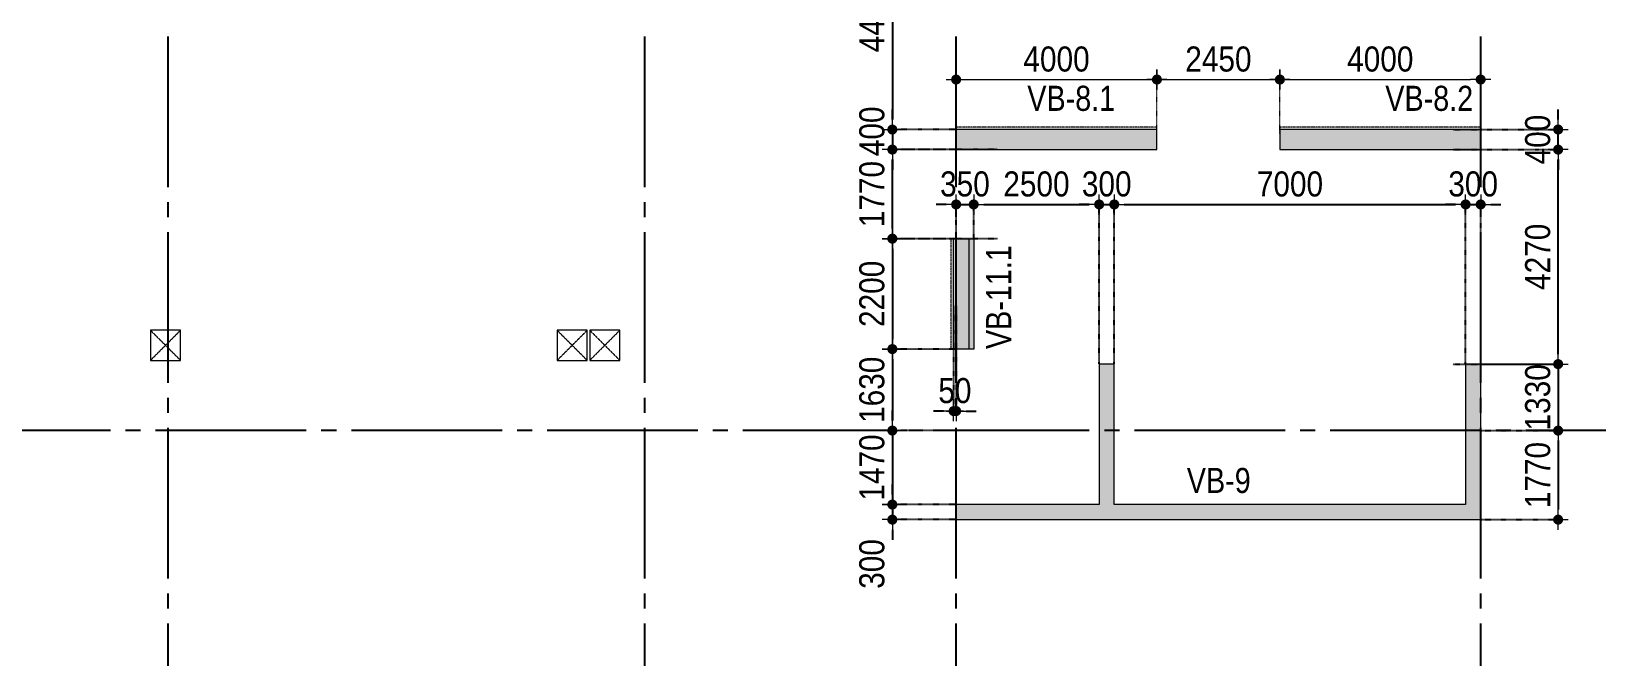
# Model space of a CAD drawing. Header units: millimetres. Extents: x -3973692 to -2843767, y 592734 to 838475.
# Drawn here: x -3490070 to -3458884, y 736074 to 748539 of the extents above; entities that cross this region are included whole.
import ezdxf
from ezdxf.enums import TextEntityAlignment as Align

# ---------------------------------------------------------------- set-up
doc = ezdxf.new("R2010")
doc.units = ezdxf.units.MM
doc.header["$MEASUREMENT"] = 0
doc.header["$PDMODE"] = 3
doc.header["$PDSIZE"] = -20
for name, pattern in [('CHG_XX_Cot_Tang 1$0$MB_Luoi truc$0$HTT Hidden 21', [3, 2, -1]), ('CHG_XX_Luoi truc$0$MB_Luoi truc$0$Center101', [13, 10, -1, 1, -1]), ('DIVIDE2', [15.875, 6.35, -3.175, 0, -3.175, 0, -3.175]), ('HIDDEN5', [2.8375, 1.25, -1.5875])]:
    doc.linetypes.add(name, pattern=pattern)
doc.layers.get('0').update_dxf_attribs({"lineweight": 9})
doc.layers.get('Defpoints').update_dxf_attribs({"color": 10, "lineweight": 0})
for name, color, linetype, lineweight in [("'S_General_Dim_1", 1, 'Continuous', 18), ("'S_General_Divide_3 Intermediate", 3, 'DIVIDE2', 40), ('CHG_XX_Cot_Tang 1$0$NS-DuongBao', 3, 'Continuous', 18), ('CHG_XX_Cot_Tang 1$0$NS-Pier', 150, 'Continuous', 9), ('CHG_XX_Cot_Tang 1$0$NS-Pier @ 1', 150, 'Continuous', 9), ('CHG_XX_Cot_Tang 1$0$NS-Pier @ 150 VP1', 150, 'Continuous', 9), ('CHG_XX_Cot_Tang 1$0$NS-Pier @ 150 VP2', 150, 'Continuous', 9), ('CHG_XX_Cot_Tang 1$0$NS-Pier @ 150 VP3', 150, 'Continuous', 9), ('CHG_XX_Cot_Tang 1$0$NS-Pier @ 150 VP4', 150, 'Continuous', 9), ('CHG_XX_Cot_Tang 1$0$NS-Pier @ 150 VP5', 150, 'Continuous', 9), ('CHG_XX_Cot_Tang 1$0$NS-Pier @ 150 VP6', 150, 'Continuous', 9), ('CHG_XX_Cot_Tang 1$0$NS-Pier @ 150 VP7', 150, 'Continuous', 9), ('CHG_XX_Cot_Tang 1$0$NS-Pier @ 150 VP8', 150, 'Continuous', 9), ('CHG_XX_Cot_Tang 1$0$NS-Pier @ 150 VP9', 150, 'Continuous', 9), ('CHG_XX_Cot_Tang 1$0$NS-Pier @ 150 VPModel', 150, 'Continuous', 9), ('KTH', 154, 'Continuous', 9), ('TEXT', 7, 'Continuous', 15)]:
    doc.layers.add(name, color=color, linetype=linetype, lineweight=lineweight)
for name, color, linetype in [('CHG_XX_Cot_Tang 1$0$mb_cot tang 1-3$0$Concrete Line', 6, 'Continuous'), ('CHG_XX_Luoi truc$0$Grid', 34, 'Continuous'), ('CHG_XX_Luoi truc$0$Grid Line', 251, 'CHG_XX_Luoi truc$0$MB_Luoi truc$0$Center101'), ('dim', 1, 'Continuous')]:
    doc.layers.add(name, color=color, linetype=linetype)
doc.styles.add('arial', font='arial.ttf', dxfattribs={"width": 0.85})
doc.styles.add('CHG_XX_Luoi truc$0$MB_Luoi truc$0$Grid A-F$0$VNI-HelveCB', font='')
doc.styles.add('TTP-HelCon', font='')
doc.styles.get('CHG_XX_Luoi truc$0$MB_Luoi truc$0$Grid A-F$0$VNI-HelveCB').set_extended_font_data('VNI-Helve-Condense', bold=True)
doc.styles.get('TTP-HelCon').set_extended_font_data('VNI-Helve-Condense')
doc.dimstyles.new('200', dxfattribs={"dimscale": 200, "dimtxt": 2.5, "dimasz": 1, "dimexe": 0, "dimexo": 0, "dimgap": 0.75, "dimtad": 1, "dimdec": 0, "dimrnd": 10, "dimzin": 9, "dimdsep": 46, "dimtxsty": 'arial', "dimblk1": 'DIMDOT', "dimblk2": 'DIMDOT', "dimsah": 1, "dimcen": 2, "dimdle": 3, "dimclre": 8, "dimclrt": 2, "dimadec": 0, "dimazin": 0, "dimtfac": 1, "dimtdec": 0, "dimtix": 1, "dimtmove": 2, "dimatfit": 3, "dimldrblk": 'DIMPIJL', "dimfxl": 1, "dimtvp": 1.8, "dimtolj": 1, "dimtzin": 0, "dimarcsym": 0})

# ---------------------------------------------------------------- blocks, each defined once
blk = doc.blocks.new('CHG_XX_Cot_Tang 1$0$HoBoi_C600x600')
at = {"layer": 'CHG_XX_Cot_Tang 1$0$NS-Pier', "linetype": 'CHG_XX_Cot_Tang 1$0$MB_Luoi truc$0$HTT Hidden 21'}
for p, q in [((300, 300), (-300, -300)), ((-300, 300), (300, -300))]:
    blk.add_line(p, q, dxfattribs=at)
at = {"layer": 'CHG_XX_Cot_Tang 1$0$NS-Pier'}
blk.add_lwpolyline([(300, -300), (300, 300), (-300, 300), (-300, -300)], close=True, dxfattribs=at)
blk = doc.blocks.new('CHG_XX_Cot_Tang 1$0$Block B_Core wall')
at = {"layer": 'CHG_XX_Cot_Tang 1$0$NS-Pier'}
for points in [[(-7300, 300), (-7300, 3100), (-7600, 3100), (-7600, 300)], [(0, 300), (0, 3100), (-300, 3100), (-300, 300)], [(0, 0), (0, 300), (-10450, 300), (-10450, 0)]]:
    blk.add_hatch(color=256, dxfattribs=at).paths.add_polyline_path(points)
for p, q in [((-7300, 3100), (-7600, 3100)), ((-7600, 3100), (-7600, 300)), ((-7300, 300), (-7300, 3100)), ((-300, 3100), (-300, 300)), ((0, 3100), (-300, 3100)), ((0, 0), (0, 3100)), ((-7600, 300), (-10450, 300)), ((-10450, 300), (-10450, 0)), ((-10450, 0), (0, 0)), ((-300, 300), (-7300, 300))]:
    blk.add_line(p, q, dxfattribs=at)
blk = doc.blocks.new('CHG_XX_Cot_Tang 1$0$Block A_C10450x300')
at = {"layer": 'CHG_XX_Cot_Tang 1$0$NS-Pier', "true_color": 0x139b48}
h = blk.add_hatch(color=114, dxfattribs=at)
h.dxf.hatch_style = 1
h.paths.add_polyline_path([(6450, 100), (6450, -300), (10450, -300), (10450, 100)])
h.paths.add_polyline_path([(4000, -300), (4000, 100), (0, 100), (0, -300)])
at = {"layer": 'CHG_XX_Cot_Tang 1$0$NS-Pier', "color": 9, "linetype": 'CHG_XX_Cot_Tang 1$0$MB_Luoi truc$0$HTT Hidden 21'}
for points in [[(0, 100), (0, 150), (4000, 150), (4000, 100)], [(6450, 100), (6450, 150), (10450, 150), (10450, 100)]]:
    blk.add_lwpolyline(points, dxfattribs=at)
at = {"layer": 'CHG_XX_Cot_Tang 1$0$NS-Pier'}
for points in [[(0, 100), (4000, 100), (4000, -300), (0, -300)], [(6450, 100), (10450, 100), (10450, -300), (6450, -300)]]:
    blk.add_lwpolyline(points, close=True, dxfattribs=at)
blk = doc.blocks.new('*U2841')
at = {"layer": 'CHG_XX_Luoi truc$0$Grid Line'}
blk.add_line((0, 0), (0, 608), dxfattribs=at)
at = {"layer": 'CHG_XX_Luoi truc$0$Grid', "lineweight": -2, "style": 'CHG_XX_Luoi truc$0$MB_Luoi truc$0$Grid A-F$0$VNI-HelveCB'}
for tag, p in [('GRIDSUB', (0, 617)), ('GRID', (0, -9))]:
    blk.add_attdef(tag, text='', height=5, dxfattribs=at).set_placement(p, align=Align.MIDDLE)
blk = doc.blocks.new('*U2846')
at = {"layer": 'CHG_XX_Luoi truc$0$Grid Line'}
blk.add_line((0, 0), (0, 608), dxfattribs=at)
at = {"layer": 'CHG_XX_Luoi truc$0$Grid', "lineweight": -2, "style": 'CHG_XX_Luoi truc$0$MB_Luoi truc$0$Grid A-F$0$VNI-HelveCB'}
for tag, p in [('GRIDSUB', (0, 617)), ('GRID', (0, -9))]:
    blk.add_attdef(tag, text='', height=5, dxfattribs=at).set_placement(p, align=Align.MIDDLE)
blk = doc.blocks.new('*U2843')
at = {"layer": 'CHG_XX_Luoi truc$0$Grid Line'}
blk.add_line((0, 0), (0, 438), dxfattribs=at)
at = {"layer": 'CHG_XX_Luoi truc$0$Grid', "lineweight": -2, "style": 'CHG_XX_Luoi truc$0$MB_Luoi truc$0$Grid A-F$0$VNI-HelveCB'}
for tag, p in [('GRIDSUB', (0, 447)), ('GRID', (0, -9))]:
    blk.add_attdef(tag, text='', height=5, dxfattribs=at).set_placement(p, align=Align.MIDDLE)
blk = doc.blocks.new('CHG_XX_Luoi truc')
at = {"layer": 'CHG_XX_Luoi truc$0$Grid', "xscale": 300, "yscale": 300, "zscale": 300}
for name, p in [('*U2846', (61150, -12747)), ('*U2841', (70650, -12747)), ('*U2841', (76850, -12747)), ('*U2841', (87300, -12747))]:
    blk.add_blockref(name, p, dxfattribs=at)
at = {"layer": 'CHG_XX_Luoi truc$0$Grid', "xscale": 300.0000000000013, "yscale": 300.0000000000013, "zscale": 300.0000000000013, "rotation": 90}
blk.add_blockref('*U2843', (110703, 130600), dxfattribs=at)
blk = doc.blocks.new('*U3264')
at = {"layer": 'CHG_XX_Cot_Tang 1$0$NS-Pier @ 1', "true_color": 0xffffff}
h = blk.add_hatch(color=7, dxfattribs=at)
h.dxf.hatch_style = 1
h.paths.add_polyline_path([(77200, 134425), (76800, 134425), (76800, 132225), (77200, 132225)])
at = {"layer": 'CHG_XX_Cot_Tang 1$0$NS-Pier @ 150 VP1', "true_color": 0xffffff}
h = blk.add_hatch(color=7, dxfattribs=at)
h.dxf.hatch_style = 1
h.paths.add_polyline_path([(77200, 134425), (76800, 134425), (76800, 132225), (77200, 132225)])
at = {"layer": 'CHG_XX_Cot_Tang 1$0$NS-Pier @ 150 VP2', "true_color": 0xffffff}
h = blk.add_hatch(color=7, dxfattribs=at)
h.dxf.hatch_style = 1
h.paths.add_polyline_path([(77200, 134425), (76800, 134425), (76800, 132225), (77200, 132225)])
at = {"layer": 'CHG_XX_Cot_Tang 1$0$NS-Pier @ 150 VP3', "true_color": 0xffffff}
h = blk.add_hatch(color=7, dxfattribs=at)
h.dxf.hatch_style = 1
h.paths.add_polyline_path([(77200, 134425), (76800, 134425), (76800, 132225), (77200, 132225)])
at = {"layer": 'CHG_XX_Cot_Tang 1$0$NS-Pier @ 150 VP4', "true_color": 0xffffff}
h = blk.add_hatch(color=7, dxfattribs=at)
h.dxf.hatch_style = 1
h.paths.add_polyline_path([(77200, 134425), (76800, 134425), (76800, 132225), (77200, 132225)])
at = {"layer": 'CHG_XX_Cot_Tang 1$0$NS-Pier @ 150 VP5', "true_color": 0xffffff}
h = blk.add_hatch(color=7, dxfattribs=at)
h.dxf.hatch_style = 1
h.paths.add_polyline_path([(77200, 134425), (76800, 134425), (76800, 132225), (77200, 132225)])
at = {"layer": 'CHG_XX_Cot_Tang 1$0$NS-Pier @ 150 VP6', "true_color": 0xffffff}
h = blk.add_hatch(color=7, dxfattribs=at)
h.dxf.hatch_style = 1
h.paths.add_polyline_path([(77200, 134425), (76800, 134425), (76800, 132225), (77200, 132225)])
at = {"layer": 'CHG_XX_Cot_Tang 1$0$NS-Pier @ 150 VP7', "true_color": 0xffffff}
h = blk.add_hatch(color=7, dxfattribs=at)
h.dxf.hatch_style = 1
h.paths.add_polyline_path([(77200, 134425), (76800, 134425), (76800, 132225), (77200, 132225)])
at = {"layer": 'CHG_XX_Cot_Tang 1$0$NS-Pier @ 150 VP8', "true_color": 0xffffff}
h = blk.add_hatch(color=7, dxfattribs=at)
h.dxf.hatch_style = 1
h.paths.add_polyline_path([(77200, 134425), (76800, 134425), (76800, 132225), (77200, 132225)])
at = {"layer": 'CHG_XX_Cot_Tang 1$0$NS-Pier @ 150 VP9', "true_color": 0xffffff}
h = blk.add_hatch(color=7, dxfattribs=at)
h.dxf.hatch_style = 1
h.paths.add_polyline_path([(77200, 134425), (76800, 134425), (76800, 132225), (77200, 132225)])
at = {"layer": 'CHG_XX_Cot_Tang 1$0$NS-Pier @ 150 VPModel', "true_color": 0xffffff}
h = blk.add_hatch(color=7, dxfattribs=at)
h.dxf.hatch_style = 1
h.paths.add_polyline_path([(77200, 134425), (76800, 134425), (76800, 132225), (77200, 132225)])
blk = doc.blocks.new('CHG_XX_Cot_Tang 1')
at = {"layer": 'CHG_XX_Cot_Tang 1$0$NS-DuongBao'}
blk.add_lwpolyline([(76800, 134425), (77200, 134425), (77200, 132225), (76800, 132225)], close=True, dxfattribs=at)
at = {"layer": 'CHG_XX_Cot_Tang 1$0$NS-Pier', "color": 9, "linetype": 'CHG_XX_Cot_Tang 1$0$MB_Luoi truc$0$HTT Hidden 21'}
blk.add_lwpolyline([(76800, 132225), (76750, 132225), (76750, 134425), (76800, 134425)], dxfattribs=at)
at = {"layer": 'CHG_XX_Cot_Tang 1$0$NS-Pier'}
blk.add_lwpolyline([(77100, 132225), (76800, 132225), (76800, 134425), (77100, 134425)], close=True, dxfattribs=at)
at = {"layer": 'CHG_XX_Cot_Tang 1$0$mb_cot tang 1-3$0$Concrete Line'}
for name, p in [('CHG_XX_Cot_Tang 1$0$HoBoi_C600x600', (61100, 132300)), ('CHG_XX_Cot_Tang 1$0$HoBoi_C600x600', (69200, 132300)), ('CHG_XX_Cot_Tang 1$0$HoBoi_C600x600', (69850, 132300)), ('CHG_XX_Cot_Tang 1$0$Block B_Core wall', (87300, 128825))]:
    blk.add_blockref(name, p, dxfattribs=at)
at = {"layer": 'CHG_XX_Cot_Tang 1$0$NS-Pier'}
for name in ['CHG_XX_Luoi truc', '*U3264']:
    blk.add_blockref(name, (0, 0), dxfattribs=at)
at = {"layer": 'CHG_XX_Cot_Tang 1$0$NS-Pier', "xscale": -1}
blk.add_blockref('CHG_XX_Cot_Tang 1$0$Block A_C10450x300', (87300, 136500), dxfattribs=at)
blk = doc.blocks.new('DIMDOT')
for p, q in [((1, 0), (-1, 0)), ((0, -1), (0, 1))]:
    blk.add_line(p, q)
at = {"const_width": 0.5}
blk.add_lwpolyline([(-0.25, 0, 1), (0.25, 0, 1)], format="xyb", close=True, dxfattribs=at)
blk = doc.blocks.new('*D159')
at = {"layer": "'S_General_Dim_1", "color": 8, "linetype": 'HIDDEN5', "lineweight": -2, "transparency": 16777216}
for p, q in [((-3470595, 750981), (-3472916, 750981)), ((-3471645, 746581), (-3472916, 746581))]:
    blk.add_line(p, q, dxfattribs=at)
at = {"layer": "'S_General_Dim_1", "color": 0, "lineweight": -2, "transparency": 16777216}
blk.add_line((-3472916, 750781), (-3472916, 746781), dxfattribs=at)
at = {"layer": 'Defpoints', "color": 0, "transparency": 16777216}
for p in [(-3470595, 750981), (-3472916, 746581), (-3471645, 746581)]:
    blk.add_point(p, dxfattribs=at)
at = {"layer": "'S_General_Dim_1", "color": 0, "lineweight": -2, "transparency": 16777216, "xscale": 200, "yscale": 200, "zscale": 200}
for p, rotation in [((-3472916, 750981), 90), ((-3472916, 746581), 270)]:
    blk.add_blockref('DIMDOT', p, dxfattribs=dict(at, rotation=rotation))
at = {"layer": "'S_General_Dim_1", "color": 2, "transparency": 16777216, "insert": (-3473322, 748781), "char_height": 500, "attachment_point": 5, "rotation": 90, "style": 'arial'}
blk.add_mtext('\\A1;4400', dxfattribs=at)
blk = doc.blocks.new('DIMPIJL')
at = {"linetype": 'ByBlock'}
blk.add_solid([(-2.5, 0.42), (-2.5, -0.42), (0, 0)], dxfattribs=at)
blk = doc.blocks.new('*D160')
at = {"layer": "'S_General_Dim_1", "color": 0, "lineweight": -2, "transparency": 16777216}
for p, q in [((-3472916, 746781), (-3472916, 746981)), ((-3472916, 746581), (-3472916, 746181)), ((-3472916, 745981), (-3472916, 745781))]:
    blk.add_line(p, q, dxfattribs=at)
at = {"layer": "'S_General_Dim_1", "color": 8, "linetype": 'HIDDEN5', "lineweight": -2, "transparency": 16777216}
for p, q in [((-3471645, 746581), (-3472916, 746581)), ((-3471645, 746181), (-3472916, 746181))]:
    blk.add_line(p, q, dxfattribs=at)
at = {"layer": 'Defpoints', "color": 0, "transparency": 16777216}
for p in [(-3471645, 746581), (-3472916, 746181), (-3471645, 746181)]:
    blk.add_point(p, dxfattribs=at)
at = {"layer": "'S_General_Dim_1", "color": 0, "lineweight": -2, "transparency": 16777216, "xscale": 200, "yscale": 200, "zscale": 200}
for p, rotation in [((-3472916, 746581), 270), ((-3472916, 746181), 90)]:
    blk.add_blockref('DIMDOT', p, dxfattribs=dict(at, rotation=rotation))
at = {"layer": "'S_General_Dim_1", "color": 2, "transparency": 16777216, "insert": (-3473322, 746545), "char_height": 500, "attachment_point": 5, "rotation": 90, "style": 'arial'}
blk.add_mtext('\\A1;400', dxfattribs=at)
blk = doc.blocks.new('*D161')
at = {"layer": "'S_General_Dim_1", "color": 8, "linetype": 'HIDDEN5', "lineweight": -2, "transparency": 16777216}
for p, q in [((-3471645, 744406), (-3472916, 744406)), ((-3471645, 742206), (-3472916, 742206))]:
    blk.add_line(p, q, dxfattribs=at)
at = {"layer": "'S_General_Dim_1", "color": 0, "lineweight": -2, "transparency": 16777216}
blk.add_line((-3472916, 744206), (-3472916, 742406), dxfattribs=at)
at = {"layer": 'Defpoints', "color": 0, "transparency": 16777216}
for p in [(-3471645, 744406), (-3472916, 742206), (-3471645, 742206)]:
    blk.add_point(p, dxfattribs=at)
at = {"layer": "'S_General_Dim_1", "color": 0, "lineweight": -2, "transparency": 16777216, "xscale": 200, "yscale": 200, "zscale": 200}
for p, rotation in [((-3472916, 744406), 90), ((-3472916, 742206), 270)]:
    blk.add_blockref('DIMDOT', p, dxfattribs=dict(at, rotation=rotation))
at = {"layer": "'S_General_Dim_1", "color": 2, "transparency": 16777216, "insert": (-3473322, 743306), "char_height": 500, "attachment_point": 5, "rotation": 90, "style": 'arial'}
blk.add_mtext('\\A1;2200', dxfattribs=at)
blk = doc.blocks.new('*D349')
at = {"layer": "'S_General_Dim_1", "color": 8, "linetype": 'HIDDEN5', "lineweight": -2, "transparency": 16777216}
for p, q in [((-3471645, 742206), (-3472916, 742206)), ((-3471645, 740581), (-3472916, 740581))]:
    blk.add_line(p, q, dxfattribs=at)
at = {"layer": "'S_General_Dim_1", "color": 0, "lineweight": -2, "transparency": 16777216}
blk.add_line((-3472916, 742006), (-3472916, 740781), dxfattribs=at)
at = {"layer": 'Defpoints', "color": 0, "transparency": 16777216}
for p in [(-3471645, 742206), (-3472916, 740581), (-3471645, 740581)]:
    blk.add_point(p, dxfattribs=at)
at = {"layer": "'S_General_Dim_1", "color": 0, "lineweight": -2, "transparency": 16777216, "xscale": 200, "yscale": 200, "zscale": 200}
for p, rotation in [((-3472916, 742206), 90), ((-3472916, 740581), 270)]:
    blk.add_blockref('DIMDOT', p, dxfattribs=dict(at, rotation=rotation))
at = {"layer": "'S_General_Dim_1", "color": 2, "transparency": 16777216, "insert": (-3473322, 741394), "char_height": 500, "attachment_point": 5, "rotation": 90, "style": 'arial'}
blk.add_mtext('\\A1;1630', dxfattribs=at)
blk = doc.blocks.new('*D350')
at = {"layer": "'S_General_Dim_1", "color": 0, "lineweight": -2, "transparency": 16777216}
for p, q in [((-3471845, 745088), (-3472045, 745088)), ((-3471645, 745088), (-3471295, 745088)), ((-3471095, 745088), (-3470895, 745088))]:
    blk.add_line(p, q, dxfattribs=at)
at = {"layer": "'S_General_Dim_1", "color": 8, "linetype": 'HIDDEN5', "lineweight": -2, "transparency": 16777216}
for p, q in [((-3471645, 744406), (-3471645, 745088)), ((-3471295, 744406), (-3471295, 745088))]:
    blk.add_line(p, q, dxfattribs=at)
at = {"layer": 'Defpoints', "color": 0, "transparency": 16777216}
for p in [(-3471295, 745088), (-3471645, 744406), (-3471295, 744406)]:
    blk.add_point(p, dxfattribs=at)
at = {"layer": "'S_General_Dim_1", "color": 0, "lineweight": -2, "transparency": 16777216, "xscale": 200, "yscale": 200, "zscale": 200}
blk.add_blockref('DIMDOT', (-3471645, 745088), dxfattribs=at)
at = {"layer": "'S_General_Dim_1", "color": 0, "lineweight": -2, "transparency": 16777216, "xscale": 200, "yscale": 200, "zscale": 200, "rotation": 180}
blk.add_blockref('DIMDOT', (-3471295, 745088), dxfattribs=at)
at = {"layer": "'S_General_Dim_1", "color": 2, "transparency": 16777216, "insert": (-3471470, 745494), "char_height": 500, "attachment_point": 5, "style": 'arial'}
blk.add_mtext('\\A1;350', dxfattribs=at)
blk = doc.blocks.new('*D351')
at = {"layer": "'S_General_Dim_1", "color": 0, "lineweight": -2, "transparency": 16777216}
for p, q in [((-3459652, 742106), (-3459652, 742306)), ((-3459652, 741906), (-3459652, 740581)), ((-3459652, 740381), (-3459652, 740181))]:
    blk.add_line(p, q, dxfattribs=at)
at = {"layer": "'S_General_Dim_1", "color": 8, "linetype": 'HIDDEN5', "lineweight": -2, "transparency": 16777216}
for p, q in [((-3461195, 741906), (-3459652, 741906)), ((-3461195, 740581), (-3459652, 740581))]:
    blk.add_line(p, q, dxfattribs=at)
at = {"layer": 'Defpoints', "color": 0, "transparency": 16777216}
for p in [(-3461195, 741906), (-3461195, 740581), (-3459652, 740581)]:
    blk.add_point(p, dxfattribs=at)
at = {"layer": "'S_General_Dim_1", "color": 0, "lineweight": -2, "transparency": 16777216, "xscale": 200, "yscale": 200, "zscale": 200}
for p, rotation in [((-3459652, 741906), 270), ((-3459652, 740581), 90)]:
    blk.add_blockref('DIMDOT', p, dxfattribs=dict(at, rotation=rotation))
at = {"layer": "'S_General_Dim_1", "color": 2, "transparency": 16777216, "insert": (-3460057, 741244), "char_height": 500, "attachment_point": 5, "rotation": 90, "style": 'arial'}
blk.add_mtext('\\A1;1330', dxfattribs=at)
blk = doc.blocks.new('*D352')
at = {"layer": "'S_General_Dim_1", "color": 0, "lineweight": -2, "transparency": 16777216}
for p, q in [((-3472916, 740781), (-3472916, 740981)), ((-3472916, 740581), (-3472916, 739106)), ((-3472916, 738906), (-3472916, 738706))]:
    blk.add_line(p, q, dxfattribs=at)
at = {"layer": "'S_General_Dim_1", "color": 8, "linetype": 'HIDDEN5', "lineweight": -2, "transparency": 16777216}
for p, q in [((-3471645, 740581), (-3472916, 740581)), ((-3471645, 739106), (-3472916, 739106))]:
    blk.add_line(p, q, dxfattribs=at)
at = {"layer": 'Defpoints', "color": 0, "transparency": 16777216}
for p in [(-3471645, 740581), (-3472916, 739106), (-3471645, 739106)]:
    blk.add_point(p, dxfattribs=at)
at = {"layer": "'S_General_Dim_1", "color": 0, "lineweight": -2, "transparency": 16777216, "xscale": 200, "yscale": 200, "zscale": 200}
for p, rotation in [((-3472916, 740581), 270), ((-3472916, 739106), 90)]:
    blk.add_blockref('DIMDOT', p, dxfattribs=dict(at, rotation=rotation))
at = {"layer": "'S_General_Dim_1", "color": 2, "transparency": 16777216, "insert": (-3473322, 739844), "char_height": 500, "attachment_point": 5, "rotation": 90, "style": 'arial'}
blk.add_mtext('\\A1;1470', dxfattribs=at)
blk = doc.blocks.new('*D353')
at = {"layer": "'S_General_Dim_1", "color": 0, "lineweight": -2, "transparency": 16777216}
for p, q in [((-3472916, 739306), (-3472916, 739506)), ((-3472916, 739106), (-3472916, 738806)), ((-3472916, 738606), (-3472916, 738406))]:
    blk.add_line(p, q, dxfattribs=at)
at = {"layer": "'S_General_Dim_1", "color": 8, "linetype": 'HIDDEN5', "lineweight": -2, "transparency": 16777216}
for p, q in [((-3471645, 739106), (-3472916, 739106)), ((-3471645, 738806), (-3472916, 738806))]:
    blk.add_line(p, q, dxfattribs=at)
at = {"layer": 'Defpoints', "color": 0, "transparency": 16777216}
for p in [(-3471645, 739106), (-3472916, 738806), (-3471645, 738806)]:
    blk.add_point(p, dxfattribs=at)
at = {"layer": "'S_General_Dim_1", "color": 0, "lineweight": -2, "transparency": 16777216, "xscale": 200, "yscale": 200, "zscale": 200}
for p, rotation in [((-3472916, 739106), 270), ((-3472916, 738806), 90)]:
    blk.add_blockref('DIMDOT', p, dxfattribs=dict(at, rotation=rotation))
at = {"layer": "'S_General_Dim_1", "color": 2, "transparency": 16777216, "insert": (-3473322, 737923), "char_height": 500, "attachment_point": 5, "rotation": 90, "style": 'arial'}
blk.add_mtext('\\A1;300', dxfattribs=at)
blk = doc.blocks.new('*D354')
at = {"layer": "'S_General_Dim_1", "color": 8, "linetype": 'HIDDEN5', "lineweight": -2, "transparency": 16777216}
for p, q in [((-3471295, 744406), (-3471295, 745088)), ((-3468795, 741906), (-3468795, 745088))]:
    blk.add_line(p, q, dxfattribs=at)
at = {"layer": "'S_General_Dim_1", "color": 0, "lineweight": -2, "transparency": 16777216}
blk.add_line((-3471095, 745088), (-3468995, 745088), dxfattribs=at)
at = {"layer": 'Defpoints', "color": 0, "transparency": 16777216}
for p in [(-3468795, 745088), (-3471295, 744406), (-3468795, 741906)]:
    blk.add_point(p, dxfattribs=at)
at = {"layer": "'S_General_Dim_1", "color": 0, "lineweight": -2, "transparency": 16777216, "xscale": 200, "yscale": 200, "zscale": 200, "rotation": 180}
blk.add_blockref('DIMDOT', (-3471295, 745088), dxfattribs=at)
at = {"layer": "'S_General_Dim_1", "color": 0, "lineweight": -2, "transparency": 16777216, "xscale": 200, "yscale": 200, "zscale": 200}
blk.add_blockref('DIMDOT', (-3468795, 745088), dxfattribs=at)
at = {"layer": "'S_General_Dim_1", "color": 2, "transparency": 16777216, "insert": (-3470045, 745493), "char_height": 500, "attachment_point": 5, "style": 'arial'}
blk.add_mtext('\\A1;2500', dxfattribs=at)
blk = doc.blocks.new('*D355')
at = {"layer": "'S_General_Dim_1", "color": 0, "lineweight": -2, "transparency": 16777216}
for p, q in [((-3468995, 745088), (-3469195, 745088)), ((-3468795, 745088), (-3468495, 745088)), ((-3468295, 745088), (-3468095, 745088))]:
    blk.add_line(p, q, dxfattribs=at)
at = {"layer": "'S_General_Dim_1", "color": 8, "linetype": 'HIDDEN5', "lineweight": -2, "transparency": 16777216}
for p, q in [((-3468795, 741906), (-3468795, 745088)), ((-3468495, 741906), (-3468495, 745088))]:
    blk.add_line(p, q, dxfattribs=at)
at = {"layer": 'Defpoints', "color": 0, "transparency": 16777216}
for p in [(-3468495, 745088), (-3468795, 741906), (-3468495, 741906)]:
    blk.add_point(p, dxfattribs=at)
at = {"layer": "'S_General_Dim_1", "color": 0, "lineweight": -2, "transparency": 16777216, "xscale": 200, "yscale": 200, "zscale": 200}
blk.add_blockref('DIMDOT', (-3468795, 745088), dxfattribs=at)
at = {"layer": "'S_General_Dim_1", "color": 0, "lineweight": -2, "transparency": 16777216, "xscale": 200, "yscale": 200, "zscale": 200, "rotation": 180}
blk.add_blockref('DIMDOT', (-3468495, 745088), dxfattribs=at)
at = {"layer": "'S_General_Dim_1", "color": 2, "transparency": 16777216, "insert": (-3468645, 745494), "char_height": 500, "attachment_point": 5, "style": 'arial'}
blk.add_mtext('\\A1;300', dxfattribs=at)
blk = doc.blocks.new('*D356')
at = {"layer": "'S_General_Dim_1", "color": 8, "linetype": 'HIDDEN5', "lineweight": -2, "transparency": 16777216}
for p, q in [((-3468495, 741906), (-3468495, 745088)), ((-3461495, 741906), (-3461495, 745088))]:
    blk.add_line(p, q, dxfattribs=at)
at = {"layer": "'S_General_Dim_1", "color": 0, "lineweight": -2, "transparency": 16777216}
blk.add_line((-3468295, 745088), (-3461695, 745088), dxfattribs=at)
at = {"layer": 'Defpoints', "color": 0, "transparency": 16777216}
for p in [(-3461495, 745088), (-3468495, 741906), (-3461495, 741906)]:
    blk.add_point(p, dxfattribs=at)
at = {"layer": "'S_General_Dim_1", "color": 0, "lineweight": -2, "transparency": 16777216, "xscale": 200, "yscale": 200, "zscale": 200, "rotation": 180}
blk.add_blockref('DIMDOT', (-3468495, 745088), dxfattribs=at)
at = {"layer": "'S_General_Dim_1", "color": 0, "lineweight": -2, "transparency": 16777216, "xscale": 200, "yscale": 200, "zscale": 200}
blk.add_blockref('DIMDOT', (-3461495, 745088), dxfattribs=at)
at = {"layer": "'S_General_Dim_1", "color": 2, "transparency": 16777216, "insert": (-3464995, 745493), "char_height": 500, "attachment_point": 5, "style": 'arial'}
blk.add_mtext('\\A1;7000', dxfattribs=at)
blk = doc.blocks.new('*D357')
at = {"layer": "'S_General_Dim_1", "color": 0, "lineweight": -2, "transparency": 16777216}
for p, q in [((-3461695, 745088), (-3461895, 745088)), ((-3461495, 745088), (-3461195, 745088)), ((-3460995, 745088), (-3460795, 745088))]:
    blk.add_line(p, q, dxfattribs=at)
at = {"layer": "'S_General_Dim_1", "color": 8, "linetype": 'HIDDEN5', "lineweight": -2, "transparency": 16777216}
for p, q in [((-3461495, 741906), (-3461495, 745088)), ((-3461195, 741906), (-3461195, 745088))]:
    blk.add_line(p, q, dxfattribs=at)
at = {"layer": 'Defpoints', "color": 0, "transparency": 16777216}
for p in [(-3461195, 745088), (-3461495, 741906), (-3461195, 741906)]:
    blk.add_point(p, dxfattribs=at)
at = {"layer": "'S_General_Dim_1", "color": 0, "lineweight": -2, "transparency": 16777216, "xscale": 200, "yscale": 200, "zscale": 200}
blk.add_blockref('DIMDOT', (-3461495, 745088), dxfattribs=at)
at = {"layer": "'S_General_Dim_1", "color": 0, "lineweight": -2, "transparency": 16777216, "xscale": 200, "yscale": 200, "zscale": 200, "rotation": 180}
blk.add_blockref('DIMDOT', (-3461195, 745088), dxfattribs=at)
at = {"layer": "'S_General_Dim_1", "color": 2, "transparency": 16777216, "insert": (-3461345, 745494), "char_height": 500, "attachment_point": 5, "style": 'arial'}
blk.add_mtext('\\A1;300', dxfattribs=at)
blk = doc.blocks.new('*D358')
at = {"layer": "'S_General_Dim_1", "color": 8, "linetype": 'HIDDEN5', "lineweight": -2, "transparency": 16777216}
for p, q in [((-3461195, 740581), (-3459652, 740581)), ((-3461195, 738806), (-3459652, 738806))]:
    blk.add_line(p, q, dxfattribs=at)
at = {"layer": "'S_General_Dim_1", "color": 0, "lineweight": -2, "transparency": 16777216}
blk.add_line((-3459652, 740381), (-3459652, 739006), dxfattribs=at)
at = {"layer": 'Defpoints', "color": 0, "transparency": 16777216}
for p in [(-3461195, 740581), (-3461195, 738806), (-3459652, 738806)]:
    blk.add_point(p, dxfattribs=at)
at = {"layer": "'S_General_Dim_1", "color": 0, "lineweight": -2, "transparency": 16777216, "xscale": 200, "yscale": 200, "zscale": 200}
for p, rotation in [((-3459652, 740581), 90), ((-3459652, 738806), 270)]:
    blk.add_blockref('DIMDOT', p, dxfattribs=dict(at, rotation=rotation))
at = {"layer": "'S_General_Dim_1", "color": 2, "transparency": 16777216, "insert": (-3460057, 739694), "char_height": 500, "attachment_point": 5, "rotation": 90, "style": 'arial'}
blk.add_mtext('\\A1;1770', dxfattribs=at)
blk = doc.blocks.new('b')
at = {"layer": 'TEXT', "color": 3, "style": 'TTP-HelCon'}
for s, p in [('VB-8.1', (-21282, -15278)), ('VB-8.2', (-14150, -15278)), ('VB-9', (-18104, -22894))]:
    blk.add_text(s, height=500, dxfattribs=at).set_placement(p)
blk.add_text('VB-11.1', height=500, rotation=90, dxfattribs=at).set_placement((-21603, -20025))
blk = doc.blocks.new('*D2550')
at = {"layer": "'S_General_Dim_1", "color": 8, "linetype": 'HIDDEN5', "lineweight": -2, "transparency": 16777216}
for p, q in [((76850, 136500), (76850, 137596)), ((80850, 136500), (80850, 137596))]:
    blk.add_line(p, q, dxfattribs=at)
at = {"layer": "'S_General_Dim_1", "color": 0, "lineweight": -2, "transparency": 16777216}
blk.add_line((77050, 137596), (80650, 137596), dxfattribs=at)
at = {"layer": 'Defpoints', "color": 0, "transparency": 16777216}
for p in [(80850, 137596), (76850, 136500), (80850, 136500)]:
    blk.add_point(p, dxfattribs=at)
at = {"layer": "'S_General_Dim_1", "color": 0, "lineweight": -2, "transparency": 16777216, "xscale": 200, "yscale": 200, "zscale": 200, "rotation": 180}
blk.add_blockref('DIMDOT', (76850, 137596), dxfattribs=at)
at = {"layer": "'S_General_Dim_1", "color": 0, "lineweight": -2, "transparency": 16777216, "xscale": 200, "yscale": 200, "zscale": 200}
blk.add_blockref('DIMDOT', (80850, 137596), dxfattribs=at)
at = {"layer": "'S_General_Dim_1", "color": 2, "transparency": 16777216, "insert": (78850, 138002), "char_height": 500, "attachment_point": 5, "style": 'arial'}
blk.add_mtext('\\A1;4000', dxfattribs=at)
blk = doc.blocks.new('*D2551')
at = {"layer": "'S_General_Dim_1", "color": 8, "linetype": 'HIDDEN5', "lineweight": -2, "transparency": 16777216}
for p, q in [((80850, 136500), (80850, 137596)), ((83300, 136500), (83300, 137596))]:
    blk.add_line(p, q, dxfattribs=at)
at = {"layer": "'S_General_Dim_1", "color": 0, "lineweight": -2, "transparency": 16777216}
blk.add_line((81050, 137596), (83100, 137596), dxfattribs=at)
at = {"layer": 'Defpoints', "color": 0, "transparency": 16777216}
for p in [(83300, 137596), (80850, 136500), (83300, 136500)]:
    blk.add_point(p, dxfattribs=at)
at = {"layer": "'S_General_Dim_1", "color": 0, "lineweight": -2, "transparency": 16777216, "xscale": 200, "yscale": 200, "zscale": 200, "rotation": 180}
blk.add_blockref('DIMDOT', (80850, 137596), dxfattribs=at)
at = {"layer": "'S_General_Dim_1", "color": 0, "lineweight": -2, "transparency": 16777216, "xscale": 200, "yscale": 200, "zscale": 200}
blk.add_blockref('DIMDOT', (83300, 137596), dxfattribs=at)
at = {"layer": "'S_General_Dim_1", "color": 2, "transparency": 16777216, "insert": (82075, 138002), "char_height": 500, "attachment_point": 5, "style": 'arial'}
blk.add_mtext('\\A1;2450', dxfattribs=at)
blk = doc.blocks.new('*D2552')
at = {"layer": 'Defpoints', "color": 8, "linetype": 'HIDDEN5', "lineweight": -2, "transparency": 16777216}
for p, q in [((83300, 136500), (83300, 137596)), ((87300, 136500), (87300, 137596))]:
    blk.add_line(p, q, dxfattribs=at)
at = {"layer": 'Defpoints', "color": 0, "lineweight": -2, "transparency": 16777216}
blk.add_line((83500, 137596), (87100, 137596), dxfattribs=at)
at = {"layer": 'Defpoints', "color": 0, "transparency": 16777216}
for p in [(87300, 137596), (83300, 136500), (87300, 136500)]:
    blk.add_point(p, dxfattribs=at)
at = {"layer": 'Defpoints', "color": 0, "lineweight": -2, "transparency": 16777216, "xscale": 200, "yscale": 200, "zscale": 200, "rotation": 180}
blk.add_blockref('DIMDOT', (83300, 137596), dxfattribs=at)
at = {"layer": 'Defpoints', "color": 0, "lineweight": -2, "transparency": 16777216, "xscale": 200, "yscale": 200, "zscale": 200}
blk.add_blockref('DIMDOT', (87300, 137596), dxfattribs=at)
at = {"layer": 'Defpoints', "color": 2, "transparency": 16777216, "insert": (85300, 138002), "char_height": 500, "attachment_point": 5, "style": 'arial'}
blk.add_mtext('\\A1;4000', dxfattribs=at)
blk = doc.blocks.new('*D2621')
at = {"layer": 'Defpoints', "color": 0, "transparency": 16777216}
for p in [(-3472916, 746181), (-3470816, 746181), (-3470816, 744406)]:
    blk.add_point(p, dxfattribs=at)
at = {"layer": 'KTH', "color": 8, "linetype": 'HIDDEN5', "lineweight": -2, "transparency": 16777216}
for p, q in [((-3470816, 746181), (-3472916, 746181)), ((-3470816, 744406), (-3472916, 744406))]:
    blk.add_line(p, q, dxfattribs=at)
at = {"layer": 'KTH', "color": 0, "lineweight": -2, "transparency": 16777216}
blk.add_line((-3472916, 744606), (-3472916, 745981), dxfattribs=at)
at = {"layer": 'KTH', "color": 0, "lineweight": -2, "transparency": 16777216, "xscale": 200, "yscale": 200, "zscale": 200}
for p, rotation in [((-3472916, 746181), 90), ((-3472916, 744406), 270)]:
    blk.add_blockref('DIMDOT', p, dxfattribs=dict(at, rotation=rotation))
at = {"layer": 'KTH', "color": 2, "transparency": 16777216, "insert": (-3473322, 745294), "char_height": 500, "attachment_point": 5, "rotation": 90, "style": 'arial'}
blk.add_mtext('\\A1;1770', dxfattribs=at)
blk = doc.blocks.new('*D2622')
at = {"layer": 'Defpoints', "color": 0, "transparency": 16777216}
for p in [(-3471695, 743070), (-3471645, 743070), (-3471645, 740970)]:
    blk.add_point(p, dxfattribs=at)
at = {"layer": 'KTH', "color": 8, "linetype": 'HIDDEN5', "lineweight": -2, "transparency": 16777216}
for p, q in [((-3471695, 743070), (-3471695, 740970)), ((-3471645, 743070), (-3471645, 740970))]:
    blk.add_line(p, q, dxfattribs=at)
at = {"layer": 'KTH', "color": 0, "lineweight": -2, "transparency": 16777216}
for p, q in [((-3471895, 740970), (-3472095, 740970)), ((-3471695, 740970), (-3471645, 740970)), ((-3471445, 740970), (-3471245, 740970))]:
    blk.add_line(p, q, dxfattribs=at)
at = {"layer": 'KTH', "color": 0, "lineweight": -2, "transparency": 16777216, "xscale": 200, "yscale": 200, "zscale": 200}
blk.add_blockref('DIMDOT', (-3471695, 740970), dxfattribs=at)
at = {"layer": 'KTH', "color": 0, "lineweight": -2, "transparency": 16777216, "xscale": 200, "yscale": 200, "zscale": 200, "rotation": 180}
blk.add_blockref('DIMDOT', (-3471645, 740970), dxfattribs=at)
at = {"layer": 'KTH', "color": 2, "transparency": 16777216, "insert": (-3471670, 741375), "char_height": 500, "attachment_point": 5, "style": 'arial'}
blk.add_mtext('\\A1;50', dxfattribs=at)
blk = doc.blocks.new('*D2636')
at = {"layer": 'Defpoints', "color": 0, "transparency": 16777216}
for p in [(-3461752, 746181), (-3459652, 746181), (-3461752, 741906)]:
    blk.add_point(p, dxfattribs=at)
at = {"layer": 'KTH', "color": 8, "linetype": 'HIDDEN5', "lineweight": -2, "transparency": 16777216}
for p, q in [((-3461752, 746181), (-3459652, 746181)), ((-3461752, 741906), (-3459652, 741906))]:
    blk.add_line(p, q, dxfattribs=at)
at = {"layer": 'KTH', "color": 0, "lineweight": -2, "transparency": 16777216}
blk.add_line((-3459652, 742106), (-3459652, 745981), dxfattribs=at)
at = {"layer": 'KTH', "color": 0, "lineweight": -2, "transparency": 16777216, "xscale": 200, "yscale": 200, "zscale": 200}
for p, rotation in [((-3459652, 746181), 90), ((-3459652, 741906), 270)]:
    blk.add_blockref('DIMDOT', p, dxfattribs=dict(at, rotation=rotation))
at = {"layer": 'KTH', "color": 2, "transparency": 16777216, "insert": (-3460057, 744044), "char_height": 500, "attachment_point": 5, "rotation": 90, "style": 'arial'}
blk.add_mtext('\\A1;4270', dxfattribs=at)
blk = doc.blocks.new('*D2637')
at = {"layer": 'Defpoints', "color": 0, "transparency": 16777216}
for p in [(-3461752, 746581), (-3459652, 746581), (-3461752, 746181)]:
    blk.add_point(p, dxfattribs=at)
at = {"layer": 'KTH', "color": 0, "lineweight": -2, "transparency": 16777216}
for p, q in [((-3459652, 746781), (-3459652, 746981)), ((-3459652, 746181), (-3459652, 746581)), ((-3459652, 745981), (-3459652, 745781))]:
    blk.add_line(p, q, dxfattribs=at)
at = {"layer": 'KTH', "color": 8, "linetype": 'HIDDEN5', "lineweight": -2, "transparency": 16777216}
for p, q in [((-3461752, 746581), (-3459652, 746581)), ((-3461752, 746181), (-3459652, 746181))]:
    blk.add_line(p, q, dxfattribs=at)
at = {"layer": 'KTH', "color": 0, "lineweight": -2, "transparency": 16777216, "xscale": 200, "yscale": 200, "zscale": 200}
for p, rotation in [((-3459652, 746581), 270), ((-3459652, 746181), 90)]:
    blk.add_blockref('DIMDOT', p, dxfattribs=dict(at, rotation=rotation))
at = {"layer": 'KTH', "color": 2, "transparency": 16777216, "insert": (-3460057, 746381), "char_height": 500, "attachment_point": 5, "rotation": 90, "style": 'arial'}
blk.add_mtext('\\A1;400', dxfattribs=at)
blk = doc.blocks.new('111')
at = {"layer": "'S_General_Dim_1"}
for base, p1, p2, picture, middle in [((80850, 137596.3), (76850, 136500), (80850, 136500), '*D2550', (78850, 138001.6)), ((83300, 137596.3), (80850, 136500), (83300, 136500), '*D2551', (82075, 138001.6))]:
    dim = blk.add_linear_dim(base=base, p1=p1, p2=p2, dimstyle='200', dxfattribs=at)
    dim.commit()
    dim.dimension.update_dxf_attribs({"geometry": picture, "text_midpoint": middle})
at = {"layer": 'Defpoints'}
dim = blk.add_linear_dim(base=(87300, 137596.3), p1=(83300, 136500), p2=(87300, 136500), dimstyle='200', dxfattribs=at)
dim.commit()
dim.dimension.update_dxf_attribs({"geometry": '*D2552', "text_midpoint": (85300, 138001.6)})

msp = doc.modelspace()

# ---------------------------------------------------------------- block references
at = {"layer": "'S_General_Divide_3 Intermediate"}
msp.add_blockref('CHG_XX_Cot_Tang 1', (-3548495.2, 609981), dxfattribs=at)
at = {"layer": 'dim'}
msp.add_blockref('b', (-3448945.2, 762231), dxfattribs=at)
at = {"layer": 'TEXT'}
msp.add_blockref('111', (-3548495.2, 609981), dxfattribs=at)

# ---------------------------------------------------------------- dimensions: what is measured, and where the dimension line sits
at = {"layer": "'S_General_Dim_1"}
for base, p1, p2, picture, middle in [((-3472916.4, 746581), (-3470595.2, 750981), (-3471645.2, 746581), '*D159', (-3473321.6, 748781)), ((-3472916.4, 742206), (-3471645.2, 744406), (-3471645.2, 742206), '*D161', (-3473321.6, 743306)), ((-3472916.4, 740581), (-3471645.2, 742206), (-3471645.2, 740581), '*D349', (-3473321.8, 741393.5)), ((-3459651.6, 740581), (-3461195.2, 741906), (-3461195.2, 740581), '*D351', (-3460057, 741243.5)), ((-3472916.4, 739106), (-3471645.2, 740581), (-3471645.2, 739106), '*D352', (-3473321.6, 739843.5)), ((-3459651.6, 738806), (-3461195.2, 740581), (-3461195.2, 738806), '*D358', (-3460056.9, 739693.5))]:
    dim = msp.add_linear_dim(base=base, p1=p1, p2=p2, angle=90, dimstyle='200', dxfattribs=at)
    dim.commit()
    dim.dimension.update_dxf_attribs({"geometry": picture, "text_midpoint": middle})
for base, p1, p2, picture, middle in [((-3472916.4, 746181), (-3471645.2, 746581), (-3471645.2, 746181), '*D160', (-3473321.6, 746544.5)), ((-3472916.4, 738806), (-3471645.2, 739106), (-3471645.2, 738806), '*D353', (-3473321.8, 737923.4))]:
    dim = msp.add_linear_dim(base=base, p1=p1, p2=p2, angle=90, dimstyle='200', dxfattribs=at)
    dim.commit()
    dim.dimension.update_dxf_attribs({"geometry": picture, "text_midpoint": middle, "dimtype": 160})
for base, p1, p2, picture, middle in [((-3471295.2, 745088.1), (-3471645.2, 744406), (-3471295.2, 744406), '*D350', (-3471470.2, 745493.5)), ((-3468795.2, 745088.1), (-3471295.2, 744406), (-3468795.2, 741906), '*D354', (-3470045.2, 745493.3)), ((-3468495.2, 745088.1), (-3468795.2, 741906), (-3468495.2, 741906), '*D355', (-3468645.2, 745493.5)), ((-3461495.2, 745088.1), (-3468495.2, 741906), (-3461495.2, 741906), '*D356', (-3464995.2, 745493.3)), ((-3461195.2, 745088.1), (-3461495.2, 741906), (-3461195.2, 741906), '*D357', (-3461345.2, 745493.5))]:
    dim = msp.add_linear_dim(base=base, p1=p1, p2=p2, dimstyle='200', dxfattribs=at)
    dim.commit()
    dim.dimension.update_dxf_attribs({"geometry": picture, "text_midpoint": middle})
at = {"layer": 'KTH'}
for base, p1, p2, picture, middle in [((-3459651.6, 746581), (-3461751.6, 746181), (-3461751.6, 746581), '*D2637', (-3460056.9, 746381)), ((-3472916.4, 746181), (-3470816.4, 744406), (-3470816.4, 746181), '*D2621', (-3473321.6, 745293.5)), ((-3459651.6, 746181), (-3461751.6, 741906), (-3461751.6, 746181), '*D2636', (-3460056.9, 744043.5))]:
    dim = msp.add_linear_dim(base=base, p1=p1, p2=p2, angle=90, dimstyle='200', dxfattribs=at)
    dim.commit()
    dim.dimension.update_dxf_attribs({"geometry": picture, "text_midpoint": middle})
dim = msp.add_linear_dim(base=(-3471645.2, 740969.7), p1=(-3471695.2, 743069.7), p2=(-3471645.2, 743069.7), dimstyle='200', dxfattribs=at)
dim.commit()
dim.dimension.update_dxf_attribs({"geometry": '*D2622', "text_midpoint": (-3471670.2, 741374.9)})

doc.saveas('drawing.dxf')
